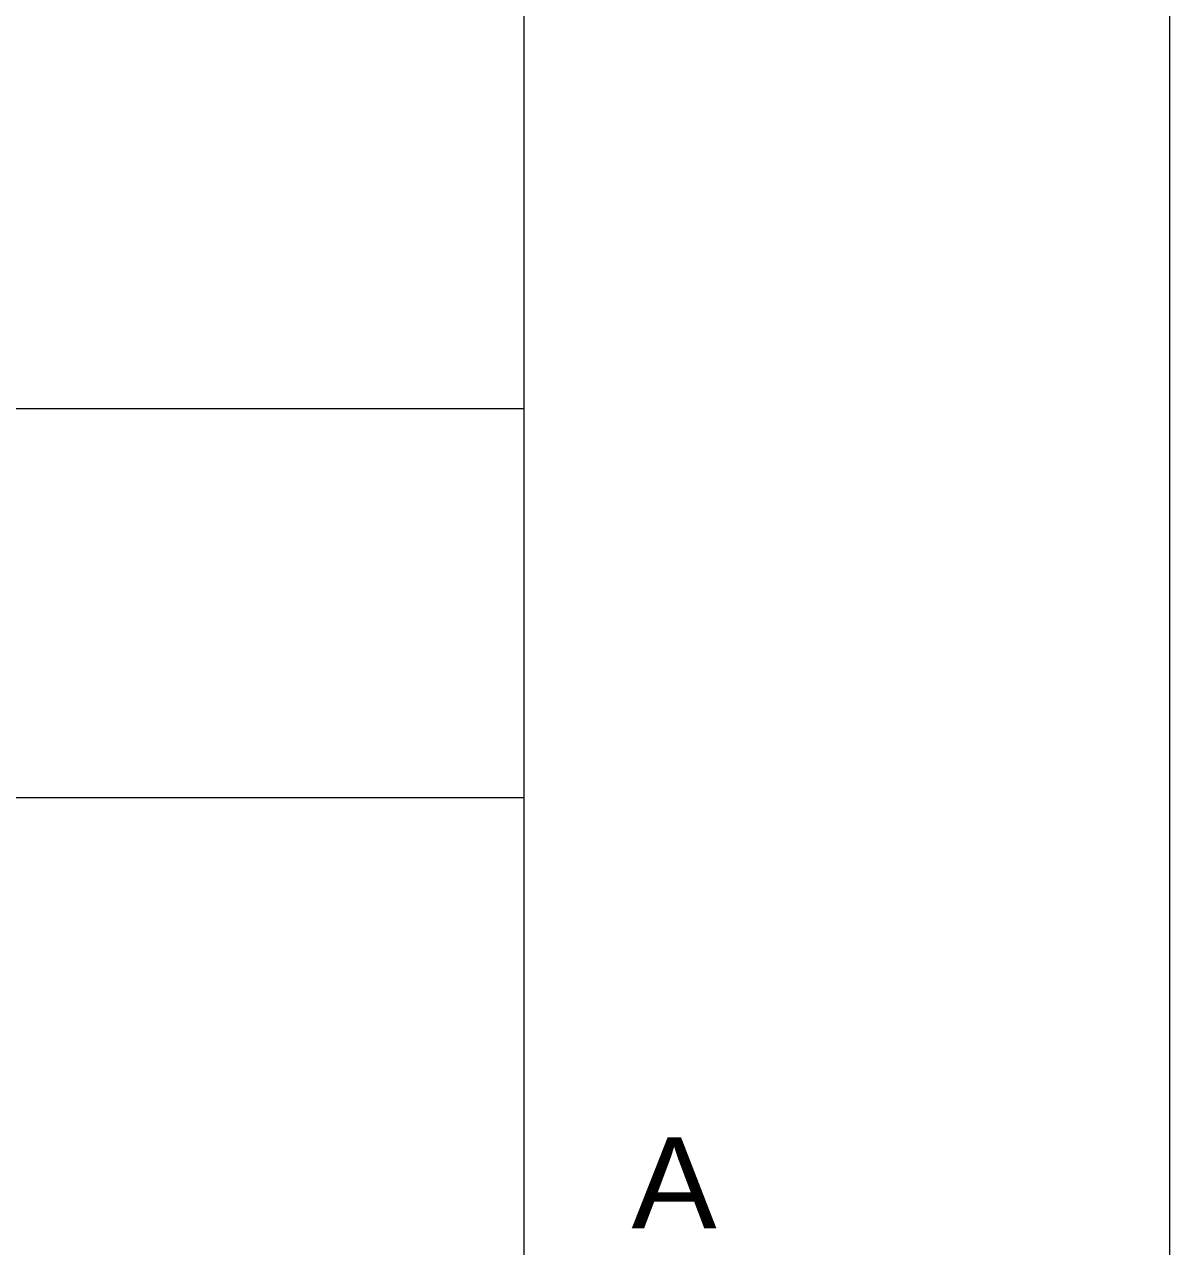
# Model space of a CAD drawing. Header units: inches. Extents: x 1009 to 1850, y 0 to 594.
# Drawn here: x 1805.95 to 1850.42, y 50.58 to 98.07 of the extents above; entities that cross this region are included whole.
import ezdxf

# ---------------------------------------------------------------- set-up
doc = ezdxf.new("R2010")
doc.units = ezdxf.units.IN
doc.header["$MEASUREMENT"] = 0
doc.layers.add('BG 0 -1', color=7, linetype='Continuous')
doc.styles.add('Arial', font='arial.ttf')

msp = doc.modelspace()

# ---------------------------------------------------------------- linework, layer by layer
at = {"layer": 'BG 0 -1', "color": 7, "linetype": 'Continuous', "lineweight": 9}
for p, q in [((1850.421, 594), (1850.421, 0)), ((1825.353, 18.107), (1825.353, 576.746)), ((1676.085, 83.143), (1825.353, 83.143)), ((1676.085, 68.031), (1825.353, 68.031))]:
    msp.add_line(p, q, dxfattribs=at)

# ---------------------------------------------------------------- texts
at = {"layer": 'BG 0 -1', "color": 7, "style": 'Arial', "width": 1.004063}
msp.add_text('A', height=3.537, dxfattribs=at).set_placement((1829.526, 51.286))

doc.saveas('drawing.dxf')
